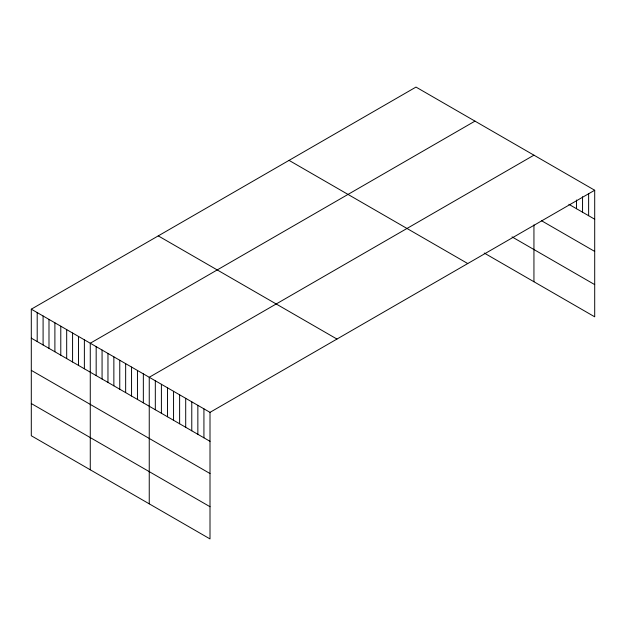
<?xml version="1.0" encoding="UTF-8"?>
<svg xmlns="http://www.w3.org/2000/svg" width="626" height="626" viewBox="0 0 626 626"><rect width="100%" height="100%" fill="white"/><g stroke="black" fill="none" stroke-linecap="round" stroke-linejoin="round"><path stroke-width="0.94" d="M31.3 309.181L210.007 412.354L210.007 538.923L31.3 435.751L31.3 309.181L415.993 87.077L594.7 190.249L594.7 316.819L484.234 253.045M474.97 121.123L90.269 343.228L90.269 469.797M533.939 155.17L149.246 377.275L149.246 503.844M210.007 412.354L594.7 190.249M568.877 204.311L594.7 219.217M541.537 220.735L594.7 251.425M512.037 236.886L594.7 284.611M289.048 160.373L467.747 263.546M158.253 235.885L336.952 339.057M31.3 338.15L210.007 441.322M31.3 370.357L210.007 473.53M31.3 403.543L210.007 506.716M588.628 193.504L588.628 215.712M582.548 196.752L582.548 212.206M576.476 200.007L576.476 208.693M533.939 224.883L533.939 281.739M203.927 408.848L203.927 437.817M197.855 405.335L197.855 434.303M191.775 401.829L191.775 430.798M185.703 398.324L185.703 427.292M179.623 394.818L179.623 423.786M173.551 391.305L173.551 420.273M167.471 387.799L167.471 416.767M161.398 384.294L161.398 413.262M155.318 380.78L155.318 409.748M143.346 373.871L143.346 402.839M137.454 370.467L137.454 399.435M131.554 367.063L131.554 396.031M125.654 363.659L125.654 392.627M119.762 360.255L119.762 389.215M113.862 356.843L113.862 385.812M107.962 353.44L107.962 382.408M102.069 350.036L102.069 379.004M96.169 346.632L96.169 375.6M84.377 339.824L84.377 368.792M78.477 336.42L78.477 365.388M72.577 333.016L72.577 361.985M66.685 329.612L66.685 358.573M60.785 326.201L60.785 355.169M54.892 322.797L54.892 351.765M48.992 319.393L48.992 348.361M43.092 315.989L43.092 344.957M37.2 312.585L37.2 341.553"/></g></svg>
